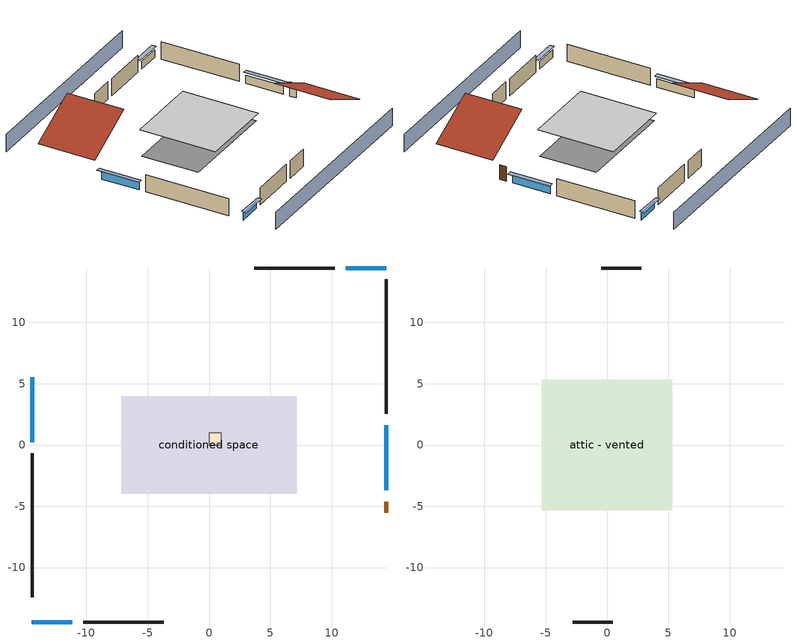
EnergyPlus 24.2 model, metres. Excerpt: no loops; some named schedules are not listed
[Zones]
conditioned space
 floor foundation (Slab1 construction): -7.17,-3.98 -7.17,3.98 7.17,3.98 7.17,-3.98 z0
 wall outside (AdiabaticWallConstruction 1): 14.45,-5.53 14.45,-4.62 z0:2.03
 wall outside (AdiabaticWallConstruction): -14.45,5.53 -14.45,0.24 / 14.45,-3.69 14.45,1.6 z0:1.19; 14.45,14.45 11.17,14.45 / -14.45,-14.45 -11.17,-14.45 z0:1.07
 wall outside (Wall1 construction): -14.45,-0.69 -14.45,-12.44 z0:2.44
 wall outside (Wall2 construction): 10.24,14.45 3.71,14.45 z0:2.44
 wall outside (Wall3 construction): 14.45,2.53 14.45,13.52 z0:2.44
 wall outside (Wall4 construction): -10.24,-14.45 -3.71,-14.45 z0:2.44
 window (WindowConstruction): -14.45,5.53 -14.45,0.24 z0:1.19
 window (WindowConstruction 1): 14.45,14.45 11.17,14.45 z0:1.07
 window (WindowConstruction 2): 14.45,-3.69 14.45,1.6 z0:1.19
 window (WindowConstruction 3): -14.45,-14.45 -11.17,-14.45 z0:1.07
 door (Door): 14.45,-5.53 14.45,-4.62 z0:2.03
furnace airloop ret air zone
 floor adiabatic (AdiabaticConst): 0,0 0,1 1,1 1,0 z0
 wall adiabatic (AdiabaticConst): 0,1 0,0 1,0 1,1 0,1 z0:1
 ceiling adiabatic (AdiabaticConst): 1,0 1,1 0,1 0,0 z1
attic - vented
 floor to conditioned space (Floor1 construction Reversed): -5.34,-5.34 -5.34,5.34 5.34,5.34 5.34,-5.34 z2.44
 wall outside (Wall5 construction): 2.78,14.45 -0.47,14.45 z0:2.44
 wall outside (Wall6 construction): -2.78,-14.45 0.47,-14.45 z0:2.44
 roof outside (Roof1 construction): -14.45,6.46,2.44 -7.3,6.46,6.01 -7.3,14.45,6.01 -14.45,14.45,2.44
 roof outside (Roof2 construction): 14.45,-6.46,2.44 7.3,-6.46,6.01 7.3,-14.45,6.01 14.45,-14.45,2.44
shading: 14.45,19.02 -14.45,19.02 / -14.45,-19.02 14.45,-19.02 z0:2.44; -14.45,-0.06 -14.45,5.84 -15.06,5.84 -15.06,-0.06 z1.49; 10.87,14.45 14.75,14.45 14.75,15.06 10.87,15.06 z1.37; 14.45,1.91 14.45,-3.99 15.06,-3.99 15.06,1.91 z1.49; -10.87,-14.45 -14.75,-14.45 -14.75,-15.06 -10.87,-15.06 z1.37
[Building]
Building 1: Terrain=Suburbs
[Site:Location]
Portland Intl Arpt_OR: Latitude {deg}=45.59; Longitude {deg}=-122.6; Time Zone {hr}=-8; Elevation {m}=33; Keep Site Location Information=Yes
[Site:GroundTemperature:Shallow]
10.2558, 8.96328, 8.85977, 9.47314, 11.9355, 14.3863, 16.5111, 17.8571, 17.9714, 16.8767, 14.8061, 12.4304
[Site:WaterMainsTemperature]
Calculation Method=Schedule; Temperature Schedule=mains temperature schedule
[Material] Roughness=Rough; Thermal Absorptance=0.9
Name | Thickness {m} | Conductivity {W/m-K} | Density {kg/m3} | Specific Heat {J/kg-K} | Solar Absorptance | Visible Absorptance
asbestos siding | 0.00635 | 0.60585 | 1899.972 | 1004.88 | 0.7 | 0.7
asphalt or fiberglass shingles | 0.00635 | 0.162714 | 1121.4 | 1465.45 | 0.85 | 0.85
ceiling loosefill ins | 0.0846667 | 0.0480833 | 16.02 | 1046.75 | 0.7 | 0.7
ceiling stud and cavity | 0.1397 | 0.0920385 | 65.682 | 1177.47 | 0.7 | 0.7
concrete 4.0 in. | 0.1016 | 1.803125 | 2242.8 | 837.4 | 0.7 | 0.7
door material | 0.04445 | 0.0612267 | 512.64 | 1214.23 | 0.7 | 0.7
floor covering | 0.0127 | 0.0450781 | 54.468 | 1339.84 | 0.9 | 0.9
furniture material conditioned space 1 | 0.1524 | 0.115458 | 640.8 | 1214.23 | 0.6 | 0.6
gypsum board | 0.0127 | 0.160291 | 801 | 837.4 | 0.6 | 0.6
osb sheathing 0.5 in. | 0.0127 | 0.115458 | 512.64 | 1214.23 | 0.6 | 0.6
osb sheathing 0.5 in. 1 | 0.0127 | 0.115458 | 512.64 | 1214.23 | 0.7 | 0.7
roof rigid ins | 0.00281632 | 0.029427 | 32.04 | 1214.23 | 0.7 | 0.7
wall rigid ins | 0.512978 | 0.029427 | 32.04 | 1214.23 | 0.7 | 0.7
wall stud and cavity | 0.1397 | 0.398917 | 139.0536 | 1170.24 | 0.7 | 0.7
wall stud and cavity 1 | 0.1397 | 0.325315 | 139.0536 | 1170.24 | 0.6 | 0.6
wall stud and cavity 2 | 0.0889 | 0.380278 | 52.3479 | 1209.89 | 0.7 | 0.7
wall stud and cavity 3 | 0.0889 | 0.391764 | 83.0341 | 1211.67 | 0.7 | 0.7
wood siding; wood siding 1 | 0.0254 | 0.102417 | 544.68 | 1172.36 | 0.7 | 0.7
[Material:NoMass]
Adiabatic: Roughness=Rough; Thermal Resistance {m2-K/W}=176.1; Thermal Absorptance=0.9; Solar Absorptance=0.7; Visible Absorptance=0.7
[WindowMaterial:SimpleGlazingSystem]
WindowMaterial: U-Factor {W/m2-K}=2.15764; Solar Heat Gain Coefficient=0.44
[Construction]
AdiabaticConst: Adiabatic
AdiabaticWallConstruction: wood siding, wall rigid ins, wall stud and cavity 2, gypsum board
AdiabaticWallConstruction 1: wood siding 1, wall rigid ins, wall stud and cavity 2, gypsum board
Door: door material
Floor1 construction Reversed: gypsum board, ceiling stud and cavity, ceiling loosefill ins
furniture construction conditioned space 1: furniture material conditioned space 1
PartitionWallConstruction: gypsum board, wall stud and cavity 3, gypsum board
Roof1 construction; Roof2 construction: asphalt or fiberglass shingles, roof rigid ins, osb sheathing 0.5 in.
Slab1 construction: concrete 4.0 in., floor covering
Wall1 construction; Wall2 construction; Wall3 construction; Wall4 construction: asbestos siding, osb sheathing 0.5 in. 1, wall stud and cavity, gypsum board
Wall5 construction; Wall6 construction: asbestos siding, osb sheathing 0.5 in. 1, wall stud and cavity 1
WindowConstruction; WindowConstruction 1; WindowConstruction 2; WindowConstruction 3: WindowMaterial
[Zone] Multiplier=1
Name | Volume {m3} | Part of Total Floor Area
attic - vented | 90.8252 | Yes
conditioned space | 278.185 | Yes
furnace airloop ret air zone | 1 | No
[Space]
Name | Zone | Volume {m3} | Space Type
attic - vented 1 | attic - vented | 90.8252
conditioned space 1 | conditioned space | 278.185
furnace airloop ret air space | furnace airloop ret air zone |  | Plenum Space Type
[OtherEquipment] Design Level Calculation Method=EquipmentLevel
Name | Fuel Type | Zone or ZoneList or Space or SpaceList | Schedule | Design Level {W} | Fraction Latent | Fraction Radiant | Fraction Lost
furnace airloop_0 RetCondToDZ; furnace airloop_0 SupCondToDZ; furnace airloop_0 SupSensLkToDZ | None | attic - vented 1 | Always On Discrete | 0 | 0 | 0 | 0
furnace airloop_0 SupLatLkToDZ | None | attic - vented 1 | Always On Discrete | 0 | 1 | 0 | 0
clothes dryer 1 | Electricity | conditioned space 1 | clothes_dryer | 0 | 0.015 | 0.081 | 0.85
cooking range 1 | NaturalGas | conditioned space 1 | cooking_range | 4528.33 | 0.16 | 0.384 | 0.2
furnace airloop_0 SupCondToLv; furnace airloop_0 SupSensLkToCond; mech vent house fan sensible load; water heater sens | None | conditioned space 1 | Always On Discrete | 0 | 0 | 0 | 0
furnace airloop_0 SupLatLkToCond; mech vent house fan latent load; water heater lat | None | conditioned space 1 | Always On Discrete | 0 | 1 | 0 | 0
general water use latent | None | conditioned space 1 | general water use schedule | 25.6591 | 1 | 0 | 0
general water use sensible | None | conditioned space 1 | general water use schedule | -25.2881 | 0 | 0.6 | 0
water heater energy adjustment1 | Electricity | conditioned space 1 | Always On Discrete | 0.01 | 0 | 0 | 1
furnace airloop_0 RetCondToRP; furnace airloop_0 RetSensLkToRP | None | furnace airloop ret air space | Always On Discrete | 0 | 0 | 0 | 0
furnace airloop_0 RetLatLkToRP | None | furnace airloop ret air space | Always On Discrete | 0 | 1 | 0 | 0
[ZoneInfiltration:DesignFlowRate] Schedule=Always On Discrete; Design Flow Rate Calculation Method=Flow/Zone; Design Flow Rate {m3/s}=0
Name | Zone or ZoneList or Space or SpaceList
attic_vented 1 duct leakage imbalance infil flow | attic - vented 1
infil flow; natural vent flow; whole house fan flow | conditioned space 1
[ZoneInfiltration:EffectiveLeakageArea]
infil attic - vented 1: Zone or Space=attic - vented 1; Schedule=Always On Discrete; Effective Air Leakage Area {cm2}=3802.45; Stack Coefficient=0.000166082; Wind Coefficient=3.43841e-05
[ZoneMixing] Schedule=Always On Continuous; Design Flow Rate Calculation Method=Flow/Zone; Design Flow Rate {m3/s}=0
Name | Zone or Space | Source Zone or Space
furnace airloop_0 ZoneMixCondToDZ mix; whole house fan mix | attic - vented | conditioned space
furnace airloop_0 ZoneMixDZToCond mix | conditioned space | attic - vented
[SurfaceProperty:ExposedFoundationPerimeter]
Slab1: Exposed Perimeter Calculation Method=TotalExposedPerimeter; Total Exposed Perimeter {m}=44.59224
[SurfaceProperty:IncidentSolarMultiplier] Incident Solar Multiplier=1; Incident Solar Multiplier Schedule=trans schedule winter=0.85 summer=0.7
Window1; Window2; Window3; Window4
[InternalMass] Zone or ZoneList=conditioned space; Space or SpaceList=conditioned space 1
Name | Construction | Surface Area {m2}
furniture mass conditioned space 1 | furniture construction conditioned space 1 | 45.63397
partition wall mass | PartitionWallConstruction | 114.085
[Lights]
interior lighting: Zone or ZoneList or Space or SpaceList=conditioned space 1; Schedule=lighting_interior; Design Level Calculation Method=LightingLevel; Lighting Level {W}=213.694; Return Air Fraction=0; Fraction Radiant=0.6; Fraction Visible=0.2; Fraction Replaceable=1
[People]
occupants: Zone or ZoneList or Space or SpaceList=conditioned space 1; Number of People Schedule=occupants; Number of People Calculation Method=People; Number of People=1; Fraction Radiant=0.314171; Sensible Heat Fraction=0.56303; Activity Level Schedule=occupants activity schedule; Carbon Dioxide Generation Rate {m3/s-W}=0; Enable ASHRAE 55 Comfort Warnings=No; Mean Radiant Temperature Calculation Type=EnclosureAveraged
[ElectricEquipment] Zone or ZoneList or Space or SpaceList=conditioned space 1; Design Level Calculation Method=EquipmentLevel
Name | Schedule | Design Level {W} | Fraction Latent | Fraction Radiant | Fraction Lost
clothes dryer | clothes_dryer | 13066.8 | 0.015 | 0.081 | 0.85
clothes washer | clothes_washer | 1032 | 0.03 | 0.162 | 0.7
cooking range | cooking_range | 154.513 | 0.16 | 0.384 | 0.2
dishwasher | dishwasher | 2170.8 | 0.3 | 0.18 | 0.4
freezer | freezer schedule | 194.914 | 0 | 0.6 | 0
fridge | fridge schedule | 51.9007 | 0 | 0.6 | 0
fridge 1 | fridge schedule 1 | 80.4475 | 0 | 0.6 | 0
mech vent bath fan 0 | mech vent bath fan 0 schedule | 15 | 0 | 0 | 1
mech vent house fan | mech vent house fan schedule | 0 | 0 | 0 | 1
mech vent house fan cfis | mech vent house fan cfis schedule | 0 | 0 | 0 | 0
mech vent range fan 0 | mech vent range fan 0 schedule | 30 | 0 | 0 | 1
misc plug loads | plug_loads_other | 491.882 | 0.021 | 0.558 | 0.049
misc tv | plug_loads_tv | 590.825 | 0 | 0.6 | 0
whole house fan | Always On Discrete | 0 | 0 | 0 | 1
[SpaceList]
Plenum Space Type: furnace airloop ret air space
[AvailabilityManager:Scheduled] Schedule=Always On Discrete
furnace airloop Availability Manager; room ac airloop Availability Manager
[AirLoopHVAC:ReturnPlenum]
Air Loop HVAC Return Plenum 1: Zone=furnace airloop ret air zone
[WaterUse:Equipment]
dishwasher: Peak Flow Rate {m3/s}=1.01803e-05; Flow Rate Fraction Schedule=hot_water_dishwasher
[Foundation:Kiva]
Foundation Kiva 1: Initial Indoor Air Temperature {C}=22.2222; Wall Height Above Grade {m}=0.1016; Wall Depth Below Slab {m}=0.2032
[Foundation:Kiva:Settings]
Soil Conductivity {W/m-K}=1.3848; Soil Density {kg/m3}=1842.3; Soil Specific Heat {J/kg-K}=418.7; Ground Solar Absorptivity=0.9; Ground Thermal Absorptivity=0.9; Ground Surface Roughness {m}=0.03; Far-Field Width {m}=40; Deep-Ground Boundary Condition=ZeroFlux; Deep-Ground Depth {m}=40; Minimum Cell Dimension {m}=0.2; Maximum Cell Growth Coefficient=3; Simulation Timestep=Timestep
[Exterior:Lights]
exterior lighting: Schedule=exterior lighting schedule; Design Level {W}=9.28603
[EnergyManagementSystem:GlobalVariable]
furnace_airloop_0_DuctImbalLkExhFanEquivCond
furnace_airloop_0_DuctImbalLkExhFanEquivDZ
furnace_airloop_0_DuctImbalLkSupFanEquivCond
furnace_airloop_0_DuctImbalLkSupFanEquivDZ
furnace_airloop_0_DZ_T
furnace_airloop_0_DZ_W
furnace_airloop_0_RetCondToDZ
furnace_airloop_0_RetCondToRP
furnace_airloop_0_RetLatLkToRP
furnace_airloop_0_RetSensLkToRP
furnace_airloop_0_SupCondToDZ
furnace_airloop_0_SupCondToLv
furnace_airloop_0_SupLatLkToCond
furnace_airloop_0_SupLatLkToDZ
furnace_airloop_0_SupSensLkToCond
furnace_airloop_0_SupSensLkToDZ
furnace_airloop_0_ZoneMixCondToDZ
furnace_airloop_0_ZoneMixDZToCond
furnace_airloop_AH_MFR
furnace_airloop_AH_Tout
furnace_airloop_AH_VFR
furnace_airloop_AH_Wout
furnace_airloop_Fan_RTF
furnace_airloop_RA_T
furnace_airloop_Ra_W
infil_program_Qfan
infil_program_Qinf
natural_vent_program_Qnv
natural_vent_program_Qwhf
room_ac_airloop_Fan_RTF
[EnergyManagementSystem:Sensor]
Name | Output:Variable or Output:Meter Index Key | Output:Variable or Output:Meter
airflow_gain | infil flow | Infiltration Sensible Heat Gain Energy
airflow_gain_1 | natural vent flow | Infiltration Sensible Heat Gain Energy
airflow_gain_2 | whole house fan flow | Infiltration Sensible Heat Gain Energy
airflow_loss | infil flow | Infiltration Sensible Heat Loss Energy
airflow_loss_1 | natural vent flow | Infiltration Sensible Heat Loss Energy
airflow_loss_2 | whole house fan flow | Infiltration Sensible Heat Loss Energy
clg_load_cond |  | Cooling:EnergyTransfer:Zone:CONDITIONED SPACE
clg_load_duct |  | Cooling:EnergyTransfer:Zone:FURNACE AIRLOOP RET AIR ZONE
clg_sp_s; clg_sp_s_1 | cooling setpoint | Schedule Value
clothes_dryer_exhaust_0_sch_s | clothes_dryer | Schedule Value
cool_season | cooling season schedule | Schedule Value
ducts_conv | furnace airloop_0 RetCondToRP | Other Equipment Convective Heating Energy
ducts_conv_1 | furnace airloop_0 RetLatLkToRP | Other Equipment Convective Heating Energy
ducts_conv_2 | furnace airloop_0 RetSensLkToRP | Other Equipment Convective Heating Energy
ducts_conv_3 | furnace airloop_0 SupCondToLv | Other Equipment Convective Heating Energy
ducts_conv_4 | furnace airloop_0 SupLatLkToCond | Other Equipment Convective Heating Energy
ducts_conv_5 | furnace airloop_0 SupSensLkToCond | Other Equipment Convective Heating Energy
ducts_rad | furnace airloop_0 RetCondToRP | Other Equipment Radiant Heating Energy
ducts_rad_1 | furnace airloop_0 RetLatLkToRP | Other Equipment Radiant Heating Energy
ducts_rad_2 | furnace airloop_0 RetSensLkToRP | Other Equipment Radiant Heating Energy
ducts_rad_3 | furnace airloop_0 SupCondToLv | Other Equipment Radiant Heating Energy
ducts_rad_4 | furnace airloop_0 SupLatLkToCond | Other Equipment Radiant Heating Energy
ducts_rad_5 | furnace airloop_0 SupSensLkToCond | Other Equipment Radiant Heating Energy
furnace_airloop_0_DZ_T_s | attic - vented | Zone Air Temperature
furnace_airloop_0_DZ_W_s | attic - vented | Zone Mean Air Humidity Ratio
furnace_airloop_AH_MFR_s | Node 14 | System Node Mass Flow Rate
furnace_airloop_AH_Tout_s | Node 14 | System Node Temperature
furnace_airloop_AH_VFR_s | Node 14 | System Node Current Density Volume Flow Rate
furnace_airloop_AH_Wout_s | Node 14 | System Node Humidity Ratio
furnace_airloop_RA_T_s | Node 17 | System Node Temperature
furnace_airloop_Ra_W_s | Node 17 | System Node Humidity Ratio
htg_load_cond |  | Heating:EnergyTransfer:Zone:CONDITIONED SPACE
htg_load_duct |  | Heating:EnergyTransfer:Zone:FURNACE AIRLOOP RET AIR ZONE
htg_sp_s; htg_sp_s_1 | heating setpoint | Schedule Value
ig_ee_conv | clothes dryer | Electric Equipment Convective Heating Energy
ig_ee_conv_2 | cooking range | Electric Equipment Convective Heating Energy
ig_ee_conv_3 | dishwasher | Electric Equipment Convective Heating Energy
ig_ee_conv_4 | freezer | Electric Equipment Convective Heating Energy
ig_ee_conv_5 | fridge | Electric Equipment Convective Heating Energy
ig_ee_conv_6 | fridge 1 | Electric Equipment Convective Heating Energy
ig_ee_conv_7 | misc plug loads | Electric Equipment Convective Heating Energy
ig_ee_conv_8 | misc tv | Electric Equipment Convective Heating Energy
ig_ee_conv_9 | whole house fan | Electric Equipment Convective Heating Energy
ig_ee_rad | clothes dryer | Electric Equipment Radiant Heating Energy
ig_ee_rad_2 | cooking range | Electric Equipment Radiant Heating Energy
ig_ee_rad_3 | dishwasher | Electric Equipment Radiant Heating Energy
ig_ee_rad_4 | freezer | Electric Equipment Radiant Heating Energy
ig_ee_rad_5 | fridge | Electric Equipment Radiant Heating Energy
ig_ee_rad_6 | fridge 1 | Electric Equipment Radiant Heating Energy
ig_ee_rad_7 | misc plug loads | Electric Equipment Radiant Heating Energy
ig_ee_rad_8 | misc tv | Electric Equipment Radiant Heating Energy
ig_ee_rad_9 | whole house fan | Electric Equipment Radiant Heating Energy
ig_lgt_conv | interior lighting | Lights Convective Heating Energy
ig_lgt_rad | interior lighting | Lights Radiant Heating Energy
ig_lgt_vis | interior lighting | Lights Visible Radiation Heating Energy
ig_oe_conv | clothes dryer 1 | Other Equipment Convective Heating Energy
ig_oe_conv_1 | cooking range 1 | Other Equipment Convective Heating Energy
ig_oe_conv_2 | general water use latent | Other Equipment Convective Heating Energy
ig_oe_conv_3 | general water use sensible | Other Equipment Convective Heating Energy
ig_oe_conv_4 | water heater energy adjustment1 | Other Equipment Convective Heating Energy
ig_oe_conv_5 | water heater lat | Other Equipment Convective Heating Energy
ig_oe_conv_6 | water heater sens | Other Equipment Convective Heating Energy
ig_oe_rad | clothes dryer 1 | Other Equipment Radiant Heating Energy
ig_oe_rad_1 | cooking range 1 | Other Equipment Radiant Heating Energy
ig_oe_rad_2 | general water use latent | Other Equipment Radiant Heating Energy
ig_oe_rad_3 | general water use sensible | Other Equipment Radiant Heating Energy
ig_oe_rad_4 | water heater energy adjustment1 | Other Equipment Radiant Heating Energy
ig_oe_rad_5 | water heater lat | Other Equipment Radiant Heating Energy
ig_oe_rad_6 | water heater sens | Other Equipment Radiant Heating Energy
ig_ppl_conv | occupants | People Convective Heating Energy
ig_ppl_rad | occupants | People Radiant Heating Energy
im_conv | furniture mass conditioned space 1 | Surface Inside Face Convection Heat Gain Energy
im_conv_1 | partition wall mass | Surface Inside Face Convection Heat Gain Energy
im_ig | furniture mass conditioned space 1 | Surface Inside Face Internal Gains Radiation Heat Gain Energy
im_ig_1 | partition wall mass | Surface Inside Face Internal Gains Radiation Heat Gain Energy
im_lgt | furniture mass conditioned space 1 | Surface Inside Face Lights Radiation Heat Gain Energy
im_lgt_1 | partition wall mass | Surface Inside Face Lights Radiation Heat Gain Energy
im_sol | furniture mass conditioned space 1 | Surface Inside Face Solar Radiation Heat Gain Energy
im_sol_1 | partition wall mass | Surface Inside Face Solar Radiation Heat Gain Energy
im_surf | furniture mass conditioned space 1 | Surface Inside Face Net Surface Thermal Radiation Heat Gain Energy
im_surf_1 | partition wall mass | Surface Inside Face Net Surface Thermal Radiation Heat Gain Energy
mech_vent_bath_fan_0_sch_s | mech vent bath fan 0 schedule | Schedule Value
mech_vent_range_fan_0_sch_s | mech vent range fan 0 schedule | Schedule Value
mv_conv | mech vent bath fan 0 | Electric Equipment Convective Heating Energy
mv_conv_1 | mech vent house fan | Electric Equipment Convective Heating Energy
mv_conv_2 | mech vent house fan cfis | Electric Equipment Convective Heating Energy
mv_conv_3 | mech vent range fan 0 | Electric Equipment Convective Heating Energy
mv_conv_4 | mech vent house fan latent load | Other Equipment Convective Heating Energy
mv_conv_5 | mech vent house fan sensible load | Other Equipment Convective Heating Energy
mv_rad | mech vent bath fan 0 | Electric Equipment Radiant Heating Energy
mv_rad_1 | mech vent house fan | Electric Equipment Radiant Heating Energy
mv_rad_2 | mech vent house fan cfis | Electric Equipment Radiant Heating Energy
mv_rad_3 | mech vent range fan 0 | Electric Equipment Radiant Heating Energy
mv_rad_4 | mech vent house fan latent load | Other Equipment Radiant Heating Energy
mv_rad_5 | mech vent house fan sensible load | Other Equipment Radiant Heating Energy
natural_vent_s | natural vent schedule | Schedule Value
out_pb_s |  | Site Outdoor Air Barometric Pressure
out_wt_s |  | Site Outdoor Air Humidity Ratio
site_vw_s |  | Site Wind Speed
ss_back_out | Window1 | Surface Window Shortwave from Zone Back Out Window Heat Transfer Rate
ss_back_out_1 | Window2 | Surface Window Shortwave from Zone Back Out Window Heat Transfer Rate
ss_back_out_2 | Window3 | Surface Window Shortwave from Zone Back Out Window Heat Transfer Rate
ss_back_out_3 | Window4 | Surface Window Shortwave from Zone Back Out Window Heat Transfer Rate
ss_conv | Door1 | Surface Inside Face Convection Heat Gain Energy
ss_conv_1 | Window1 | Surface Inside Face Convection Heat Gain Energy
ss_conv_2 | Window2 | Surface Inside Face Convection Heat Gain Energy
ss_conv_3 | Window3 | Surface Inside Face Convection Heat Gain Energy
ss_conv_4 | Window4 | Surface Inside Face Convection Heat Gain Energy
ss_ig | Door1 | Surface Inside Face Internal Gains Radiation Heat Gain Energy
ss_ig_1 | Window1 | Surface Inside Face Internal Gains Radiation Heat Gain Energy
ss_ig_2 | Window2 | Surface Inside Face Internal Gains Radiation Heat Gain Energy
ss_ig_3 | Window3 | Surface Inside Face Internal Gains Radiation Heat Gain Energy
ss_ig_4 | Window4 | Surface Inside Face Internal Gains Radiation Heat Gain Energy
ss_lgt | Door1 | Surface Inside Face Lights Radiation Heat Gain Energy
ss_sol | Door1 | Surface Inside Face Solar Radiation Heat Gain Energy
ss_surf | Door1 | Surface Inside Face Net Surface Thermal Radiation Heat Gain Energy
ss_surf_1 | Window1 | Surface Inside Face Net Surface Thermal Radiation Heat Gain Energy
ss_surf_2 | Window2 | Surface Inside Face Net Surface Thermal Radiation Heat Gain Energy
ss_surf_3 | Window3 | Surface Inside Face Net Surface Thermal Radiation Heat Gain Energy
ss_surf_4 | Window4 | Surface Inside Face Net Surface Thermal Radiation Heat Gain Energy
ss_trans_in | Window1 | Surface Window Transmitted Solar Radiation Rate
ss_trans_in_1 | Window2 | Surface Window Transmitted Solar Radiation Rate
ss_trans_in_2 | Window3 | Surface Window Transmitted Solar Radiation Rate
ss_trans_in_3 | Window4 | Surface Window Transmitted Solar Radiation Rate
ss_trans_out | Window1 | Surface Inside Face Initial Transmitted Diffuse Transmitted Out Window Solar Radiation Rate
ss_trans_out_1 | Window2 | Surface Inside Face Initial Transmitted Diffuse Transmitted Out Window Solar Radiation Rate
ss_trans_out_2 | Window3 | Surface Inside Face Initial Transmitted Diffuse Transmitted Out Window Solar Radiation Rate
ss_trans_out_3 | Window4 | Surface Inside Face Initial Transmitted Diffuse Transmitted Out Window Solar Radiation Rate
s_conv | Floor1 | Surface Inside Face Convection Heat Gain Energy
s_conv_1 | Slab1 | Surface Inside Face Convection Heat Gain Energy
s_conv_2 | Wall1 | Surface Inside Face Convection Heat Gain Energy
s_conv_3 | Wall2 | Surface Inside Face Convection Heat Gain Energy
s_conv_4 | Wall3 | Surface Inside Face Convection Heat Gain Energy
s_conv_5 | Wall4 | Surface Inside Face Convection Heat Gain Energy
s_ig | Floor1 | Surface Inside Face Internal Gains Radiation Heat Gain Energy
s_ig_1 | Slab1 | Surface Inside Face Internal Gains Radiation Heat Gain Energy
s_ig_2 | Wall1 | Surface Inside Face Internal Gains Radiation Heat Gain Energy
s_ig_3 | Wall2 | Surface Inside Face Internal Gains Radiation Heat Gain Energy
s_ig_4 | Wall3 | Surface Inside Face Internal Gains Radiation Heat Gain Energy
s_ig_5 | Wall4 | Surface Inside Face Internal Gains Radiation Heat Gain Energy
s_lgt | Floor1 | Surface Inside Face Lights Radiation Heat Gain Energy
s_lgt_1 | Slab1 | Surface Inside Face Lights Radiation Heat Gain Energy
s_lgt_2 | Wall1 | Surface Inside Face Lights Radiation Heat Gain Energy
s_lgt_3 | Wall2 | Surface Inside Face Lights Radiation Heat Gain Energy
s_lgt_4 | Wall3 | Surface Inside Face Lights Radiation Heat Gain Energy
s_lgt_5 | Wall4 | Surface Inside Face Lights Radiation Heat Gain Energy
s_sol | Floor1 | Surface Inside Face Solar Radiation Heat Gain Energy
s_sol_1 | Slab1 | Surface Inside Face Solar Radiation Heat Gain Energy
s_sol_2 | Wall1 | Surface Inside Face Solar Radiation Heat Gain Energy
s_sol_3 | Wall2 | Surface Inside Face Solar Radiation Heat Gain Energy
s_sol_4 | Wall3 | Surface Inside Face Solar Radiation Heat Gain Energy
s_sol_5 | Wall4 | Surface Inside Face Solar Radiation Heat Gain Energy
s_surf | Floor1 | Surface Inside Face Net Surface Thermal Radiation Heat Gain Energy
s_surf_1 | Slab1 | Surface Inside Face Net Surface Thermal Radiation Heat Gain Energy
s_surf_2 | Wall1 | Surface Inside Face Net Surface Thermal Radiation Heat Gain Energy
s_surf_3 | Wall2 | Surface Inside Face Net Surface Thermal Radiation Heat Gain Energy
s_surf_4 | Wall3 | Surface Inside Face Net Surface Thermal Radiation Heat Gain Energy
s_surf_5 | Wall4 | Surface Inside Face Net Surface Thermal Radiation Heat Gain Energy
water_heater_T_set | water heater setpoint | Schedule Value
[EnergyManagementSystem:Actuator]
Name | Actuated Component Unique | Actuated Component Type | Actuated Component Control Type
attic_vented_1_duct_leakage_imbalance_infil_flow_act | attic_vented 1 duct leakage imbalance infil flow | Zone Infiltration | Air Exchange Flow Rate
fridge_schedule_1_act | fridge schedule 1 | Schedule:Constant | Schedule Value
fridge_schedule_act | fridge schedule | Schedule:Constant | Schedule Value
furnace_airloop_0_RetCondToDZ_act | furnace airloop_0 RetCondToDZ | OtherEquipment | Power Level
furnace_airloop_0_RetCondToRP_act | furnace airloop_0 RetCondToRP | OtherEquipment | Power Level
furnace_airloop_0_RetLatLkToRP_act | furnace airloop_0 RetLatLkToRP | OtherEquipment | Power Level
